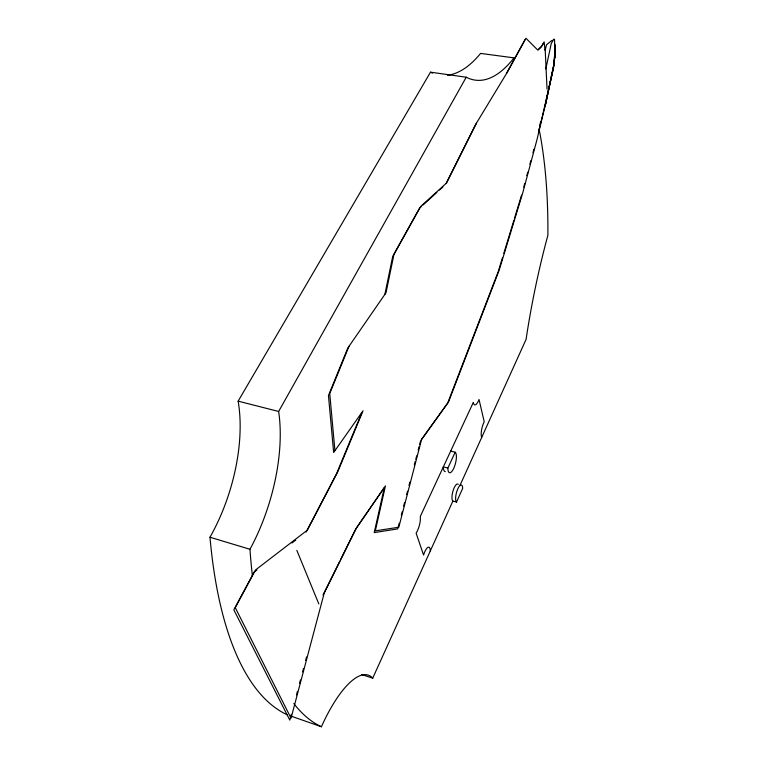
<?xml version="1.0" encoding="UTF-8"?>
<svg xmlns="http://www.w3.org/2000/svg" width="765" height="765" viewBox="0 0 765 765"><rect width="100%" height="100%" fill="white"/><g stroke="black" fill="none" stroke-linecap="round" stroke-linejoin="round"><path stroke-width="1.15" d="M545.827 68.974L551.173 43.806L553.602 39.206L554.501 39.311L554.969 52.632L554.702 57.958L554.969 50.758L554.195 63.046L545.206 105.78L554.195 63.046L554.912 47.64L554.702 57.958L553.468 67.836L545.206 105.78L538.656 131.8M554.96 53.722L553.468 67.836L537.231 138.714L522.839 192.57L499.182 270.131L448.596 401.768L421.601 439.32L398.804 527.228L375.338 530.853L385.445 485.871L356.681 527.592L324.207 593.105L291.035 718.182L235.266 607.649L255.5 569.982L307.387 530.126L337.738 471.9L363.04 410.767L333.655 452.507L328.453 395.543L347.779 348.075L386.029 292.718L393.937 254.496L420.674 206.464L446.626 182.912L476.442 123.289M384.833 294.525L392.741 256.294L419.516 208.195L421.257 206.627M539.822 125.164L540.635 121.721M545.101 50.452L546.516 44.762L551.794 40.488L552.684 40.593M399.215 523.183L397.733 528.892L374.219 532.603L384.336 487.601L355.515 529.399L340.827 559.024M401.29 515.189L402.18 511.766M403.662 506.057L404.551 502.624M406.626 494.63L407.516 491.206M408.998 485.498L409.887 482.074M414.324 464.938L415.213 461.515M415.806 459.23L416.696 455.806M418.178 450.097L419.067 446.664M419.66 444.379L420.549 440.956M291.322 714.395L289.801 720.133L233.832 609.839L254.104 572.115L256.944 569.935M296.495 694.878L297.413 691.436M299.545 683.394L300.454 679.951M302.586 671.909L303.504 668.467M305.637 660.434L306.545 656.992M523.757 187.109L524.675 183.667M526.817 175.644L527.745 172.202M529.887 164.179L530.805 160.736M532.947 152.713L533.865 149.271M502.423 257.891L498.245 271.585L447.592 403.327L421.247 439.99M503.819 253.33L513.908 220.234M514.606 217.948L521.577 195.123M349.041 346.163L329.744 393.583L334.907 450.585M361.845 412.612L336.504 473.793L306.105 532.105M456.533 502.05L462.662 488.443A8.931 2.821 -75.4 0 0 457.795 488.845A8.931 2.821 -75.4 0 0 456.533 502.05L452.89 501.065A8.922 2.84 -75.4 0 1 453.176 490.394A8.922 2.84 -75.4 0 1 458.273 484.331M290.662 715.992L321.405 726.75A87.774 28.726 -71.1 0 1 372.718 678.173L452.89 501.065M460.023 485.316L526.081 339.392A235.83 59.364 -78.2 0 1 547.874 235.333A415.844 156.873 -75.9 0 0 539.029 128.826M445.278 471.613A10.672 3.519 -75.8 0 1 443.337 466.899L447.85 468.075L455.185 452.23L450.681 451.092M322.993 594.988L339.784 561.137M446.062 183.504L475.39 124.877L507.434 72.006L525.947 38.25L537.652 49.974L542.222 45.556L544.173 41.903L544.91 49.276M543.236 43.318L541.285 46.971L538.235 49.926M506.42 73.526L524.962 39.723M252.488 576.428A432.904 153.775 -77.9 0 1 249.964 549.28A128.004 61.343 -72.8 0 0 278.642 411.474L466.229 77.217A224.279 76.29 -85 0 0 514.013 57.872L480.602 53.407A221.793 80.478 -85.6 0 1 447.401 75.238M287.363 714.845A428.381 162.39 -78 0 1 209.983 537.231A126.254 64.346 -72.4 0 0 238.144 401.147L430.494 72.178L466.229 77.217M422.988 205.049L436.853 192.445M439.454 190.083L442.925 186.928M291.924 543.016L295.701 540.109M238.144 401.147L278.642 411.474M209.983 537.231L249.964 549.28M361.663 674.529L372.718 678.173M296.839 550.37L318.833 603.948M545.177 49.314L547.042 89.103M554.874 46.56L554.797 44.389L554.969 52.632L554.912 47.64M481.692 437.446A10.165 3.156 -76.4 0 1 484.226 421.754L479.024 399.502A9.945 3.194 -76.8 0 1 473.296 402.466L420.32 516.394A11.886 4.016 -74.6 0 1 416.112 533.176L423.58 555.046A9.4 3.05 -74.4 0 1 427.855 547.396A9.4 3.05 -74.4 0 1 430.293 550.991M321.405 726.75A432.904 153.775 -77.9 0 1 293.827 703.561M455.185 452.23A10.681 3.49 -75.8 0 1 453.76 468.285A10.681 3.49 -75.8 0 1 447.85 468.075M432.579 73.115A221.793 80.478 -85.6 0 1 430.494 72.178"/></g></svg>
